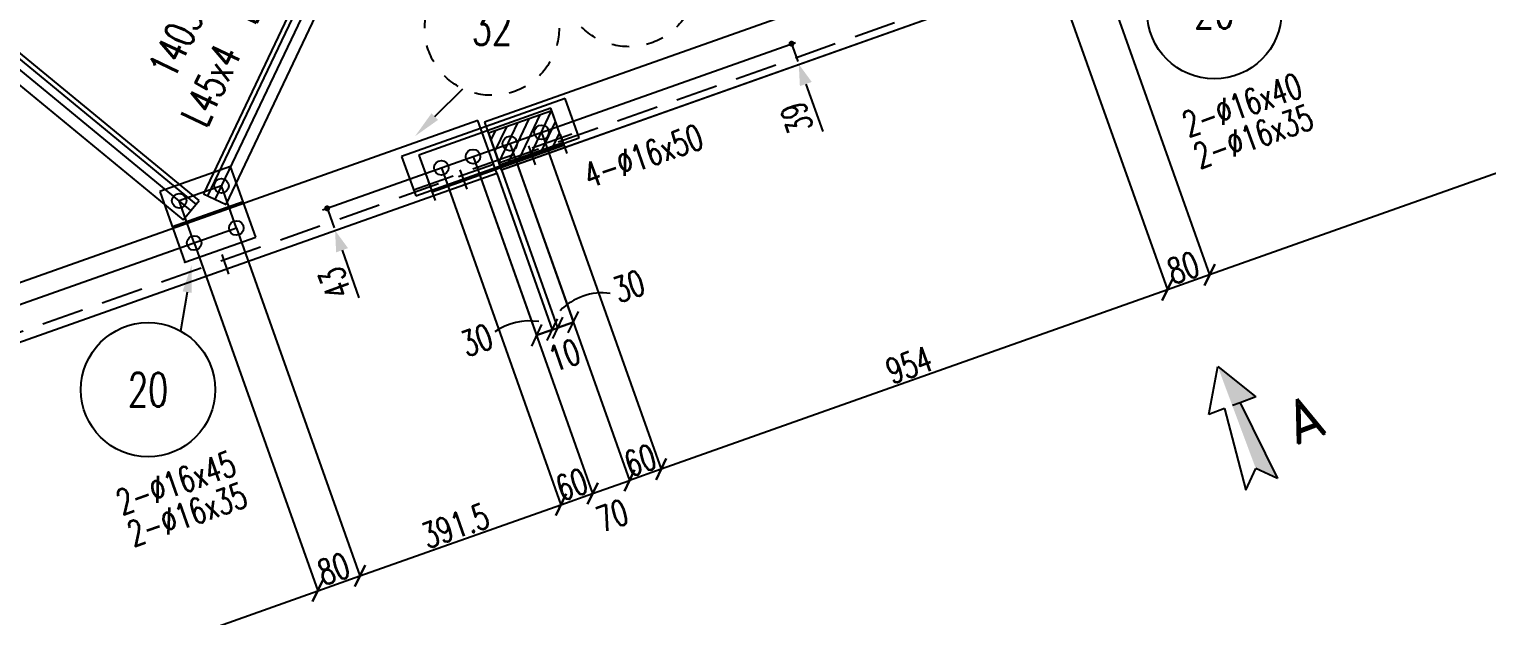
# Model space of a CAD drawing. Header units: feet. Extents: x 261 to 12426, y 75 to 8685.
# Drawn here: x 5736 to 8340, y 3324 to 4373 of the extents above; entities that cross this region are included whole.
import ezdxf
from ezdxf.enums import TextEntityAlignment as Align

# ---------------------------------------------------------------- set-up
doc = ezdxf.new("R2010")
doc.units = ezdxf.units.FT
doc.header["$LTSCALE"] = 150
doc.header["$MEASUREMENT"] = 0
doc.linetypes.add('DASHED', pattern=[0.75, 0.5, -0.25])
doc.layers.get('0').update_dxf_attribs({"linetype": 'CONTINUOUS'})
for name, color, linetype in [('ASSI', 6, 'CONTINUOUS'), ('BOLLINI_1', 7, 'CONTINUOUS'), ('FORI', 2, 'CONTINUOUS'), ('LINEA-MEDIA', 7, 'CONTINUOUS'), ('LINEA_ANG', 2, 'CONTINUOUS'), ('LINEE_PIASTRE', 2, 'CONTINUOUS'), ('LS', 7, 'CONTINUOUS'), ('PIASTRE', 5, 'CONTINUOUS'), ('QT_MAL', 7, 'CONTINUOUS'), ('QT_MPR', 7, 'CONTINUOUS'), ('SPESSA', 1, 'CONTINUOUS'), ('TRAT-Y', 7, 'DASHED')]:
    doc.layers.add(name, color=color, linetype=linetype)
doc.styles.add('QUOTE', font='ROMANS8.SHX', dxfattribs={"width": 0.7})
doc.styles.add('RD', font='ROMAND8.SHX', dxfattribs={"width": 0.7})
doc.styles.add('RQL', font='ROMANS8.SHX', dxfattribs={"width": 0.7})
doc.styles.add('RS', font='ROMANS8.shx', dxfattribs={"width": 0.7})
doc.styles.get("Standard").update_dxf_attribs({"font": 'ROMANS8.SHX', "width": 0.7})
doc.dimstyles.new('FRECCE1', dxfattribs={"dimtxt": 45, "dimasz": 5, "dimexe": 0, "dimexo": 0, "dimgap": 1, "dimtad": 1, "dimzin": 0, "dimdsep": 46, "dimtxsty": 'RS', "dimblk1": 'QUOTP', "dimblk2": 'QUOTF', "dimsah": 1, "dimcen": 0, "dimclrd": 2, "dimclre": 2, "dimclrt": 7, "dimadec": 0, "dimazin": 0, "dimtfac": 1, "dimtix": 1, "dimtmove": 2, "dimatfit": 3, "dimldrblk": 'QUOTP', "dimfxl": 1, "dimtolj": 1, "dimtzin": 0, "dimarcsym": 0})
doc.dimstyles.new('TRATTO', dxfattribs={"dimscale": 0, "dimtxt": 45, "dimasz": 30, "dimexe": 0, "dimexo": 0.06, "dimgap": 5, "dimtad": 1, "dimzin": 0, "dimdsep": 46, "dimtxsty": 'RS', "dimblk1": 'OBLIQUE', "dimblk2": 'OBLIQUE', "dimsah": 1, "dimcen": 0.09, "dimclrd": 2, "dimclre": 2, "dimclrt": 7, "dimadec": 0, "dimazin": 0, "dimtfac": 1, "dimtix": 1, "dimtmove": 2, "dimatfit": 3, "dimfxl": 1, "dimtolj": 1, "dimtzin": 0, "dimarcsym": 0})

# ---------------------------------------------------------------- blocks, each defined once
blk = doc.blocks.new('ASSE98')
blk.add_line((0, 0), (1, 0))
at = {"color": 7, "flags": 1}
for tag, p in [('LAV1', (3.07431, 6.82847)), ('LAV2', (3.07431, 6.49513)), ('LAV3', (3.07431, 6.1618)), ('LAV4', (3.07431, 5.82847)), ('LAV5', (3.07431, 5.49513)), ('LAV6', (3.07431, 5.1618)), ('LAV7', (3.07431, 4.82847)), ('LAV8', (3.07431, 4.49513)), ('LAV9', (3.07431, 4.1618)), ('LAV10', (3.07431, 3.82847))]:
    blk.add_attdef(tag, p, '', height=0.2, dxfattribs=at)
at = {"color": 7, "style": 'QUOTE', "width": 0.5, "flags": 1}
for tag, p in [('TI', (1.38308, 6.82731)), ('DI_S', (1.38308, 6.42178)), ('D_S', (1.38308, 6.02092)), ('E_S', (1.38308, 5.68065)), ('NFORI', (1.36454, 5.29792)), ('ALAR', (1.36349, 4.93246)), ('FAM', (1.3775, 4.54645)), ('ALA', (1.38308, 4.19257)), ('DISP2', (1.38308, 3.84971)), ('DISP1', (1.38308, 3.50686)), ('PINZAF', (1.38308, 3.164)), ('PINZAI', (1.38308, 2.82114)), ('TRP', (1.38308, 2.47829)), ('NP', (1.38308, 2.13543)), ('SV', (1.38308, 1.79257)), ('PESO', (1.38308, 1.44971)), ('QUA', (1.38308, 1.10686)), ('LUN', (1.38308, 0.764)), ('PROF', (1.38308, 0.42114)), ('POS', (1.38308, 0.07829))]:
    blk.add_attdef(tag, p, '', height=0.2, dxfattribs=at)
blk = doc.blocks.new('MRKR_98')
blk.add_point((0, 0))
at = {"color": 7, "style": 'QUOTE', "width": 0.5, "flags": 1}
for tag, p in [('TI', (3.73, 6.83)), ('NFORI', (3.72, 5.3)), ('DI_S', (3.73, 6.42)), ('D_S', (3.73, 6.02)), ('E_S', (3.73, 5.68)), ('AUX2', (3.71, 4.93)), ('AUX1', (3.73, 4.19)), ('FAM', (3.73, 4.55)), ('COMMESSA', (3.73, 3.85)), ('MD', (3.73, 3.51)), ('MP', (3.73, 3.16)), ('LARGHEZZA', (3.73, 2.82)), ('SPESSORE', (3.73, 2.48)), ('NP', (3.73, 2.14)), ('SV', (3.73, 1.79)), ('PESO', (3.73, 1.45)), ('QUA', (3.73, 1.11)), ('LUN', (3.73, 0.76)), ('PROF', (3.73, 0.42)), ('POS', (3.73, 0.08))]:
    blk.add_attdef(tag, p, '', height=0.2, dxfattribs=at)
at = {"color": 7, "flags": 1}
for tag, p in [('LAV1', (5.26, 6.88)), ('LAV2', (5.26, 6.55)), ('LAV3', (5.26, 6.21)), ('LAV4', (5.26, 5.88)), ('LAV5', (5.26, 5.55)), ('LAV6', (5.26, 5.21)), ('LAV7', (5.26, 4.88)), ('LAV8', (5.26, 4.55)), ('LAV9', (5.26, 4.21)), ('LAV10', (5.26, 3.88))]:
    blk.add_attdef(tag, p, '', height=0.2, dxfattribs=at)
blk = doc.blocks.new('16')
blk.add_circle((0, 0), 1)
blk = doc.blocks.new('QUOTP')
at = {"layer": 'ASSI', "color": 2, "const_width": 1.07}
blk.add_lwpolyline([(-0.53, 0, 1), (0.53, 0, 1)], format="xyb", close=True, dxfattribs=at)
blk = doc.blocks.new('QUOTF')
at = {"layer": 'LS', "color": 2}
blk.add_line((7.5, 0), (25.5, 0), dxfattribs=at)
blk.add_solid([(7.5, 2.25), (0, 0), (7.5, -2.25)], dxfattribs=at)
blk = doc.blocks.new('*D32')
at = {"layer": 'QT_MAL', "color": 2, "lineweight": -2, "transparency": 16777216}
for p, q in [((6268.5, 4052.8), (6268.5, 4052.8)), ((6270.2, 4048.1), (6280.9, 4018))]:
    blk.add_line(p, q, dxfattribs=at)
at = {"layer": 'QT_MAL', "color": 2, "lineweight": -2, "transparency": 16777216, "xscale": 5, "yscale": 5, "zscale": 5}
for name, p, rotation in [('QUOTP', (6268.5, 4052.8), 109.5351008796119), ('QUOTF', (6282.6, 4013.2), 289.5351008796119)]:
    blk.add_blockref(name, p, dxfattribs=dict(at, rotation=rotation))
at = {"layer": 'QT_MAL', "color": 7, "transparency": 16777216, "insert": (6282.3, 3919.5), "char_height": 45, "attachment_point": 5, "rotation": 109.5351, "style": 'RS'}
blk.add_mtext('\\A1;43', dxfattribs=at)
blk = doc.blocks.new('*D33')
at = {"layer": 'QT_MAL', "color": 2, "lineweight": -2, "transparency": 16777216}
for p, q in [((7097.8, 4347.1), (7097.8, 4347.1)), ((7099.4, 4342.3), (7109.1, 4315)), ((7110.8, 4310.3), (7110.8, 4310.3))]:
    blk.add_line(p, q, dxfattribs=at)
at = {"layer": 'QT_MAL', "color": 2, "lineweight": -2, "transparency": 16777216, "xscale": 5, "yscale": 5, "zscale": 5}
for name, p, rotation in [('QUOTP', (7097.8, 4347.1), 109.5351008796119), ('QUOTF', (7110.8, 4310.3), 289.5351008796119)]:
    blk.add_blockref(name, p, dxfattribs=dict(at, rotation=rotation))
at = {"layer": 'QT_MAL', "color": 7, "transparency": 16777216, "insert": (7106.8, 4214.6), "char_height": 45, "attachment_point": 5, "rotation": 109.5351, "style": 'RS'}
blk.add_mtext('\\A1;39', dxfattribs=at)
blk = doc.blocks.new('_OBLIQUE')
at = {"color": 0, "linetype": 'ByBlock'}
blk.add_line((-0.5, -0.5), (0.5, 0.5), dxfattribs=at)
blk = doc.blocks.new('*D93')
at = {"layer": 'QT_MPR', "color": 2, "lineweight": -2, "transparency": 16777216}
for p, q in [((9065.6, 5067.5), (9286.3, 4445.5)), ((7623.7, 4555.9), (7844.4, 3933.9)), ((9286.3, 4445.5), (7844.4, 3933.9))]:
    blk.add_line(p, q, dxfattribs=at)
at = {"layer": 'QT_MPR', "color": 2, "lineweight": -2, "transparency": 16777216, "xscale": 30, "yscale": 30, "zscale": 30}
for p, rotation in [((9286.3, 4445.5), 19.53510087923164), ((7844.4, 3933.9), 199.5351008792316)]:
    blk.add_blockref('_OBLIQUE', p, dxfattribs=dict(at, rotation=rotation))
at = {"layer": 'QT_MPR', "color": 7, "transparency": 16777216, "insert": (8556.1, 4215.6), "char_height": 45, "attachment_point": 5, "rotation": 19.5351, "style": 'RS'}
blk.add_mtext('\\A1;1535', dxfattribs=at)
blk = doc.blocks.new('*D94')
at = {"layer": 'QT_MPR', "color": 2, "lineweight": -2, "transparency": 16777216}
for p, q in [((7548.3, 4529.1), (7769, 3907.2)), ((6651.4, 4188.6), (6865, 3586.5)), ((7769, 3907.2), (6865, 3586.5))]:
    blk.add_line(p, q, dxfattribs=at)
at = {"layer": 'QT_MPR', "color": 2, "lineweight": -2, "transparency": 16777216, "xscale": 30, "yscale": 30, "zscale": 30}
for p, rotation in [((7769, 3907.2), 19.53510087923164), ((6865, 3586.5), 199.5351008792316)]:
    blk.add_blockref('_OBLIQUE', p, dxfattribs=dict(at, rotation=rotation))
at = {"layer": 'QT_MPR', "color": 7, "transparency": 16777216, "insert": (7307.8, 3772.7), "char_height": 45, "attachment_point": 5, "rotation": 19.5351, "style": 'RS'}
blk.add_mtext('\\A1;954', dxfattribs=at)
blk = doc.blocks.new('*D95')
at = {"layer": 'QT_MPR', "color": 2, "lineweight": -2, "transparency": 16777216}
for p, q in [((6594.8, 4168.5), (6808.5, 3566.4)), ((6651.4, 4188.6), (6865, 3586.5)), ((6865, 3586.5), (6808.5, 3566.4))]:
    blk.add_line(p, q, dxfattribs=at)
at = {"layer": 'QT_MPR', "color": 2, "lineweight": -2, "transparency": 16777216, "xscale": 30, "yscale": 30, "zscale": 30}
for p, rotation in [((6865, 3586.5), 19.53510087923164), ((6808.5, 3566.4), 199.5351008792316)]:
    blk.add_blockref('_OBLIQUE', p, dxfattribs=dict(at, rotation=rotation))
at = {"layer": 'QT_MPR', "color": 7, "transparency": 16777216, "insert": (6827.6, 3602.3), "char_height": 45, "attachment_point": 5, "rotation": 19.5351, "style": 'RS'}
blk.add_mtext('\\A1;60', dxfattribs=at)
blk = doc.blocks.new('*D96')
at = {"layer": 'QT_MPR', "color": 2, "lineweight": -2, "transparency": 16777216}
for p, q in [((6594.8, 4168.5), (6708.2, 3849.1)), ((6579.6, 4121.8), (6679.9, 3839.1)), ((6708.2, 3849.1), (6679.9, 3839.1))]:
    blk.add_line(p, q, dxfattribs=at)
at = {"layer": 'QT_MPR', "color": 2, "lineweight": -2, "transparency": 16777216, "xscale": 30, "yscale": 30, "zscale": 30}
for p, rotation in [((6679.9, 3839.1), 199.5351008792316), ((6708.2, 3849.1), 19.53510087923164)]:
    blk.add_blockref('_OBLIQUE', p, dxfattribs=dict(at, rotation=rotation))
at = {"layer": 'QT_MPR', "color": 7, "transparency": 16777216, "insert": (6807.3, 3913.5), "char_height": 45, "attachment_point": 5, "rotation": 19.5351, "style": 'RS'}
blk.add_mtext('\\A1;30', dxfattribs=at)
blk = doc.blocks.new('*D102')
at = {"layer": 'QT_MPR', "color": 2, "lineweight": -2, "transparency": 16777216}
for p, q in [((6031, 3990.8), (6251.6, 3368.8)), ((4589, 3479.2), (4809.7, 2857.2)), ((4809.7, 2857.2), (6251.6, 3368.8))]:
    blk.add_line(p, q, dxfattribs=at)
at = {"layer": 'QT_MPR', "color": 2, "lineweight": -2, "transparency": 16777216, "xscale": 30, "yscale": 30, "zscale": 30}
for p, rotation in [((6251.6, 3368.8), 19.53510087923261), ((4809.7, 2857.2), 199.5351008792326)]:
    blk.add_blockref('_OBLIQUE', p, dxfattribs=dict(at, rotation=rotation))
at = {"layer": 'QT_MPR', "color": 7, "transparency": 16777216, "insert": (5521.5, 3138.9), "char_height": 45, "attachment_point": 5, "rotation": 19.5351, "style": 'RS'}
blk.add_mtext('\\A1;1535', dxfattribs=at)
blk = doc.blocks.new('*D103')
at = {"layer": 'QT_MPR', "color": 2, "lineweight": -2, "transparency": 16777216}
for p, q in [((6472.4, 4125.1), (6686.1, 3523)), ((6106.4, 4017.5), (6327, 3395.6)), ((6327, 3395.6), (6686.1, 3523))]:
    blk.add_line(p, q, dxfattribs=at)
at = {"layer": 'QT_MPR', "color": 2, "lineweight": -2, "transparency": 16777216, "xscale": 30, "yscale": 30, "zscale": 30}
for p, rotation in [((6686.1, 3523), 19.53510087923261), ((6327, 3395.6), 199.5351008792326)]:
    blk.add_blockref('_OBLIQUE', p, dxfattribs=dict(at, rotation=rotation))
at = {"layer": 'QT_MPR', "color": 7, "transparency": 16777216, "insert": (6497.4, 3485.2), "char_height": 45, "attachment_point": 5, "rotation": 19.5351, "style": 'RS'}
blk.add_mtext('\\A1;391.5', dxfattribs=at)
blk = doc.blocks.new('*D104')
at = {"layer": 'QT_MPR', "color": 2, "lineweight": -2, "transparency": 16777216}
for p, q in [((6529, 4145.2), (6742.6, 3543)), ((6472.4, 4125.1), (6686.1, 3523)), ((6686.1, 3523), (6742.6, 3543))]:
    blk.add_line(p, q, dxfattribs=at)
at = {"layer": 'QT_MPR', "color": 2, "lineweight": -2, "transparency": 16777216, "xscale": 30, "yscale": 30, "zscale": 30}
for p, rotation in [((6686.1, 3523), 199.5351008792326), ((6742.6, 3543), 19.53510087923261)]:
    blk.add_blockref('_OBLIQUE', p, dxfattribs=dict(at, rotation=rotation))
at = {"layer": 'QT_MPR', "color": 7, "transparency": 16777216, "insert": (6705.2, 3558.9), "char_height": 45, "attachment_point": 5, "rotation": 19.5351, "style": 'RS'}
blk.add_mtext('\\A1;60', dxfattribs=at)
blk = doc.blocks.new('*D106')
at = {"layer": 'QT_MPR', "color": 2, "lineweight": -2, "transparency": 16777216}
for p, q in [((6529, 4145.2), (6642.3, 3825.8)), ((6571.3, 4115.6), (6670.6, 3835.8)), ((6642.3, 3825.8), (6670.6, 3835.8))]:
    blk.add_line(p, q, dxfattribs=at)
at = {"layer": 'QT_MPR', "color": 2, "lineweight": -2, "transparency": 16777216, "xscale": 30, "yscale": 30, "zscale": 30}
for p, rotation in [((6670.6, 3835.8), 19.53510087923261), ((6642.3, 3825.8), 199.5351008792326)]:
    blk.add_blockref('_OBLIQUE', p, dxfattribs=dict(at, rotation=rotation))
at = {"layer": 'QT_MPR', "color": 7, "transparency": 16777216, "insert": (6535.5, 3817), "char_height": 45, "attachment_point": 5, "rotation": 19.5351, "style": 'RS'}
blk.add_mtext('\\A1;30', dxfattribs=at)
blk = doc.blocks.new('*D108')
at = {"layer": 'QT_MPR', "color": 2, "lineweight": -2, "transparency": 16777216}
for p, q in [((7623.7, 4555.9), (7844.4, 3933.9)), ((7548.3, 4529.1), (7769, 3907.2)), ((7844.4, 3933.9), (7769, 3907.2))]:
    blk.add_line(p, q, dxfattribs=at)
at = {"layer": 'QT_MPR', "color": 2, "lineweight": -2, "transparency": 16777216, "xscale": 30, "yscale": 30, "zscale": 30}
for p, rotation in [((7844.4, 3933.9), 19.53510087923164), ((7769, 3907.2), 199.5351008792316)]:
    blk.add_blockref('_OBLIQUE', p, dxfattribs=dict(at, rotation=rotation))
at = {"layer": 'QT_MPR', "color": 7, "transparency": 16777216, "insert": (7797.5, 3946.5), "char_height": 45, "attachment_point": 5, "rotation": 19.5351, "style": 'RS'}
blk.add_mtext('\\A1;80', dxfattribs=at)
blk = doc.blocks.new('*D109')
at = {"layer": 'LS', "color": 2, "lineweight": -2, "transparency": 16777216}
for p, q in [((6670.6, 3835.8), (6642.3, 3825.8)), ((6670.6, 3835.8), (6679.9, 3839.1)), ((6670.6, 3835.7), (6670.6, 3835.8)), ((6679.9, 3839.1), (6708.2, 3849.1)), ((6679.9, 3839.1), (6679.9, 3839.1))]:
    blk.add_line(p, q, dxfattribs=at)
at = {"layer": 'LS', "color": 2, "lineweight": -2, "transparency": 16777216, "xscale": 30, "yscale": 30, "zscale": 30}
for p, rotation in [((6670.6, 3835.8), 19.53510087923042), ((6679.9, 3839.1), 199.5351008792304)]:
    blk.add_blockref('_OBLIQUE', p, dxfattribs=dict(at, rotation=rotation))
at = {"layer": 'LS', "color": 7, "transparency": 16777216, "insert": (6692, 3790.2), "char_height": 45, "attachment_point": 5, "rotation": 19.5351, "style": 'RS'}
blk.add_mtext('\\A1;10', dxfattribs=at)
blk = doc.blocks.new('*D110')
at = {"layer": 'LS', "color": 2, "lineweight": -2, "transparency": 16777216}
for p, q in [((6742.6, 3543), (6808.5, 3566.4)), ((6742.7, 3543), (6742.6, 3543)), ((6808.5, 3566.3), (6808.5, 3566.4))]:
    blk.add_line(p, q, dxfattribs=at)
at = {"layer": 'LS', "color": 2, "lineweight": -2, "transparency": 16777216, "xscale": 30, "yscale": 30, "zscale": 30}
for p, rotation in [((6808.5, 3566.4), 19.53510087923042), ((6742.6, 3543), 199.5351008792304)]:
    blk.add_blockref('_OBLIQUE', p, dxfattribs=dict(at, rotation=rotation))
at = {"layer": 'LS', "color": 7, "transparency": 16777216, "insert": (6777.6, 3503.5), "char_height": 45, "attachment_point": 5, "rotation": 19.5351, "style": 'RS'}
blk.add_mtext('\\A1;70', dxfattribs=at)
blk = doc.blocks.new('*D111')
at = {"layer": 'QT_MPR', "color": 2, "lineweight": -2, "transparency": 16777216}
for p, q in [((6106.4, 4017.5), (6327, 3395.6)), ((6031, 3990.8), (6251.6, 3368.8)), ((6251.6, 3368.8), (6327, 3395.6))]:
    blk.add_line(p, q, dxfattribs=at)
at = {"layer": 'QT_MPR', "color": 2, "lineweight": -2, "transparency": 16777216, "xscale": 30, "yscale": 30, "zscale": 30}
for p, rotation in [((6327, 3395.6), 19.53510087923261), ((6251.6, 3368.8), 199.5351008792326)]:
    blk.add_blockref('_OBLIQUE', p, dxfattribs=dict(at, rotation=rotation))
at = {"layer": 'QT_MPR', "color": 7, "transparency": 16777216, "insert": (6280.1, 3408.1), "char_height": 45, "attachment_point": 5, "rotation": 19.5351, "style": 'RS'}
blk.add_mtext('\\A1;80', dxfattribs=at)
blk = doc.blocks.new('xxx')
blk.add_circle((0, 0), 8)
at = {"color": 3, "style": 'RQL', "width": 0.7}
blk.add_attdef('POS', text='', height=4, dxfattribs=at).set_placement((0, 0), align=Align.MIDDLE)
at = {"style": 'RQL', "width": 0.7, "flags": 1}
for tag, p in [('POS1', (-0.39, -5.42)), ('TIPO', (-0.39, -8.66))]:
    blk.add_attdef(tag, p, '', height=2, dxfattribs=at)
blk = doc.blocks.new('zzz')
at = {"linetype": 'Continuous'}
for start, end in [(90, 105), (60, 75), (120, 135), (30, 45), (150, 165), (0, 15), (180, 195), (330, 345), (210, 225), (240, 255), (300, 315), (270, 285)]:
    blk.add_arc((0, 0), 8, start, end, dxfattribs=at)
at = {"color": 3, "style": 'RQL', "width": 0.7}
blk.add_attdef('POS1', text='', height=4, dxfattribs=at).set_placement((0, 0), align=Align.MIDDLE)
at = {"style": 'RQL', "width": 0.7, "flags": 1}
blk.add_attdef('TIPO', (0, -8), '', height=3, dxfattribs=at)
blk = doc.blocks.new('bull')
at = {"style": 'RS', "width": 0.7, "flags": 1}
for tag, p in [('NN', (-12.25, 0)), ('DIAMETRO', (0, -4.86)), ('SERRAGGIO', (0, -9.71)), ('LUNGHEZZA', (0, -14.57)), ('NB', (0, -19.43)), ('TIPO', (0, -24.12)), ('EL', (-0.14, -29))]:
    blk.add_attdef(tag, p, '', height=3, dxfattribs=at)
at = {"style": 'RS', "width": 0.7}
blk.add_attdef('BULLONE', (0, 0), '', height=3, dxfattribs=at)

msp = doc.modelspace()

# ---------------------------------------------------------------- hatches: boundary and pattern name
at = {"layer": 'LS'}
h = msp.add_hatch(dxfattribs=at)
h.set_pattern_fill('_U', color=6, scale=15, angle=64.535101, style=0, pattern_type=0)
h.set_pattern_definition([(64.535101, (-154934.876, -67080.216), (-13.5427329, 6.449371), [])])
edge = h.paths.add_edge_path(flags=16)
edge.add_arc((6594.816, 4168.606), 13, 0, 360)
edge = h.paths.add_edge_path(flags=16)
edge.add_arc((6594.816, 4168.606), 13, 0, 360)
edge = h.paths.add_edge_path(flags=16)
edge.add_arc((6651.362, 4188.669), 13, 0, 360)
edge = h.paths.add_edge_path(flags=16)
edge.add_arc((6651.362, 4188.669), 13, 0, 360)
h.paths.add_polyline_path([(6576.575, 4130.301), (6689.667, 4170.427), (6669.604, 4226.974), (6556.512, 4186.847)])

# ---------------------------------------------------------------- linework, layer by layer
at = {"layer": 'LINEA_ANG'}
for p, q in [((12020.335, 6147.739), (6549.285, 4206.566)), ((6579.379, 4121.747), (12231.173, 6127.049)), ((6620.682, 5285.413), (6047.339, 4078.693)), ((6628.359, 5281.766), (6055.016, 4075.045)), ((6087.984, 4059.381), (6661.327, 5266.102)), ((6039.653, 4066.798), (4869.634, 5030.806)), ((6034.248, 4060.238), (4864.229, 5024.245)), ((4841.019, 4996.076), (6011.038, 4032.068)), ((6693.656, 4249.302), (6401.501, 4145.642)), ((6718.735, 4178.619), (6693.656, 4249.302)), ((6537.861, 4209.94), (2128.2, 2645.356)), ((6571.3, 4115.697), (6537.861, 4209.94)), ((6549.285, 4206.566), (6579.379, 4121.747)), ((6426.58, 4074.96), (6718.735, 4178.619)), ((6401.501, 4145.642), (6426.58, 4074.96)), ((2161.638, 2551.113), (6571.3, 4115.697)), ((6011.038, 4032.068), (6039.653, 4066.798)), ((6047.339, 4078.693), (6087.984, 4059.381))]:
    msp.add_line(p, q, dxfattribs=at)
at = {"layer": 'LINEE_PIASTRE'}
for p, q in [((6667.995, 4231.708), (6432.386, 4148.112)), ((6669.604, 4226.974), (6556.512, 4186.847)), ((6691.402, 4165.738), (6667.995, 4231.708)), ((6689.667, 4170.427), (6669.604, 4226.974)), ((6455.793, 4082.142), (6691.402, 4165.738)), ((6556.512, 4186.847), (6576.575, 4130.301)), ((6576.575, 4130.301), (6689.667, 4170.427)), ((6432.386, 4148.112), (6455.793, 4082.142)), ((6096.002, 4127.441), (5969.715, 4082.633)), ((6140.809, 4001.154), (6096.002, 4127.441)), ((5969.715, 4082.633), (6014.523, 3956.347)), ((6014.523, 3956.347), (6140.809, 4001.154))]:
    msp.add_line(p, q, dxfattribs=at)
at = {"layer": 'LS', "color": 6}
for p, q in [((6260.361, 4049.938), (7104.634, 4349.493)), ((6684.559, 4184.823), (6696.725, 4150.533)), ((6628.013, 4164.76), (6640.179, 4130.47)), ((6505.623, 4121.335), (6517.789, 4087.045)), ((6079.584, 4092.966), (6004.19, 4066.216)), ((6106.335, 4017.572), (6079.584, 4092.966)), ((6449.076, 4101.272), (6461.243, 4066.982)), ((6118.406, 4064.297), (5992.119, 4019.49)), ((6030.94, 3990.821), (6004.19, 4066.216)), ((6106.335, 4017.572), (4513.617, 3452.462)), ((6093.097, 3935.258), (6080.765, 3970.016))]:
    msp.add_line(p, q, dxfattribs=at)
for points in [[(6460.825, 4216.874), (6510.787, 4266.605)], [(6018.477, 3902.934), (6006.85, 3833.406)]]:
    msp.add_lwpolyline(points, dxfattribs=at)
for centre, radius, start, end in [((6760.035, 3795.524), 106.083, 82.507371, 135.540717), ((6630.344, 3741.5), 109.992, 81.68886, 124.744556)]:
    msp.add_arc(centre, radius, start, end, dxfattribs=at)
for points in [[(6466.704, 4210.968), (6425.388, 4181.601), (6454.946, 4222.78)], [(6010.258, 3904.308), (6026.725, 3952.249), (6026.697, 3901.559)]]:
    msp.add_solid(points, dxfattribs=at)
at = {"layer": 'SPESSA', "color": 3}
for p, q in [((7842.915, 3684.323), (7858.88, 3770.296)), ((7858.88, 3770.296), (7927.225, 3715.752)), ((7899.122, 3705.276), (7885.07, 3700.038)), ((7927.225, 3715.752), (7899.122, 3705.276)), ((7899.122, 3705.276), (7965.555, 3569.997)), ((7871.019, 3694.8), (7842.915, 3684.323)), ((7871.019, 3694.8), (7909.348, 3549.045)), ((7909.348, 3549.045), (7926.975, 3587.624)), ((7965.555, 3569.997), (7926.975, 3587.624))]:
    msp.add_line(p, q, dxfattribs=at)
for points in [[(7858.88, 3770.296), (7927.225, 3715.752), (7885.07, 3700.038)], [(7926.975, 3587.624), (7885.07, 3700.038), (7899.122, 3705.276)], [(7899.122, 3705.276), (7965.555, 3569.997), (7926.975, 3587.624)]]:
    msp.add_solid(points, dxfattribs=at)
at = {"layer": 'TRAT-Y'}
for p, q in [((6575.032, 4133.998), (12226.826, 6139.301)), ((6422.734, 4085.798), (6714.89, 4189.457)), ((2155.953, 2567.134), (6565.615, 4131.718))]:
    msp.add_line(p, q, dxfattribs=at)

# ---------------------------------------------------------------- block references
at = {"layer": 'ASSI'}
for p, xscale, rotation in [((6579.584, 4121.819), 5997, 19.53510087923156), ((2161.638, 2551.113), 4679, 19.53510087923261)]:
    msp.add_blockref('ASSE98', p, dxfattribs=dict(at, xscale=xscale, rotation=rotation))
ref = msp.add_blockref('ASSE98', (6641.456, 5275.543), dxfattribs=dict(at, xscale=1336, zscale=1336, rotation=244.5864421460853))
ref.add_attrib('PROF', 'L45x4', (6052.481, 4194.657), dxfattribs={"layer": '0', "color": 2, "height": 52.5, "rotation": 64.586442, "style": 'QUOTE', "width": 0.7})
ref.add_attrib('LUN', '1457', (6192.667, 4489.709), dxfattribs={"layer": '0', "color": 2, "height": 52.5, "rotation": 64.586442, "style": 'QUOTE', "width": 0.7})
ref.add_attrib('PESO', '1403 C/C T.', (5995.235, 4281.14), dxfattribs={"layer": '0', "color": 2, "height": 52.5, "rotation": 64.586442, "style": 'QUOTE', "width": 0.7})
ref.add_attrib('SV', 'Lg.', (6139.839, 4378.521), dxfattribs={"layer": '0', "color": 2, "height": 52.5, "rotation": 64.586442, "style": 'QUOTE', "width": 0.7})
ref = msp.add_blockref('ASSE98', (6025.028, 4049.047), dxfattribs=dict(at, xscale=1516, zscale=1516, rotation=140.5140364625508))
ref.add_attrib('PROF', 'L45x4', (5353.71, 4707.986), dxfattribs={"layer": '0', "color": 2, "height": 52.5, "rotation": 320.514036, "style": 'QUOTE', "width": 0.7})
ref.add_attrib('LUN', '1627', (5583.912, 4518.317), dxfattribs={"layer": '0', "color": 2, "height": 52.5, "rotation": 320.514036, "style": 'QUOTE', "width": 0.7})
ref.add_attrib('PESO', '1573 C/C T.', (5433.202, 4763.286), dxfattribs={"layer": '0', "color": 2, "height": 52.5, "rotation": 320.514036, "style": 'QUOTE', "width": 0.7})
ref.add_attrib('SV', 'Lg.', (5513.447, 4576.374), dxfattribs={"layer": '0', "color": 2, "height": 52.5, "rotation": 320.514036, "style": 'QUOTE', "width": 0.7})
at = {"layer": 'ASSI', "xscale": 310, "zscale": 310, "rotation": 19.53510087923245}
msp.add_blockref('ASSE98', (6426.58, 4074.96), dxfattribs=at)
at = {"layer": 'BOLLINI_1', "xscale": 14.99850000000172, "yscale": 14.99850000000172, "zscale": 14.99850000000172}
for p in [(7852.88, 4404.084), (5948.683, 3728.459)]:
    msp.add_blockref('xxx', p, dxfattribs=at).add_auto_attribs({'POS': '20'})
at = {"layer": 'FORI'}
for p, xscale, yscale, zscale, rotation in [((6651.362, 4188.669), 13, 13, 13, 19.53510087922823), ((6594.816, 4168.606), 13.00000000000001, 13.00000000000001, 13.00000000000001, 19.53510087921937), ((6472.426, 4125.181), 13, 13, 13, 289.5351008792346), ((6528.972, 4145.244), 13, 13, 13, 289.5351008792002), ((6079.584, 4092.966), 13, 13, 13, 246.7368605130292), ((6004.19, 4066.216), 13, 13, 13, 248.2230996358084), ((6106.335, 4017.572), 13, 13, 13, 237.4225657434934), ((6030.94, 3990.821), 13, 13, 13, 233.9691754771996)]:
    msp.add_blockref('16', p, dxfattribs=dict(at, xscale=xscale, yscale=yscale, zscale=zscale, rotation=rotation))
at = {"layer": 'LS', "color": 6}
ref = msp.add_blockref('zzz', (6807.721, 4461.727), dxfattribs=dict(at, xscale=-14.99999996245604, yscale=14.99999996245604, zscale=14.99999996245604))
ref.add_attrib('POS1', '33', dxfattribs={"layer": '0', "color": 3, "height": 60, "style": 'RQL', "width": 0.7}).set_placement((6807.721, 4461.727), align=Align.MIDDLE)
ref = msp.add_blockref('zzz', (6562.688, 4374.787), dxfattribs=dict(at, xscale=-14.99999996245604, yscale=14.99999996245604, zscale=14.99999996245604))
ref.add_attrib('POS1', '32', dxfattribs={"layer": '0', "color": 3, "height": 60, "style": 'RQL', "width": 0.7}).set_placement((6562.688, 4374.787), align=Align.MIDDLE)
at = {"layer": 'LS', "color": 7, "xscale": 15, "yscale": 15, "zscale": 15, "rotation": 19.53510087923445}
for p, values in [((7806.434, 4179.748), {'BULLONE': '2-%%c16x40                '}), ((7826.497, 4123.202), {'BULLONE': '2-%%c16x35                '}), ((6736.852, 4088.315), {'BULLONE': '4-%%c16x50               '}), ((5902.237, 3504.123), {'BULLONE': '2-%%c16x45                '}), ((5922.3, 3447.577), {'BULLONE': '2-%%c16x35                '})]:
    msp.add_blockref('bull', p, dxfattribs=at).add_auto_attribs(values)
at = {"layer": 'PIASTRE', "xscale": 15, "yscale": 15, "zscale": 15}
for p, rotation in [((6576.575, 4130.301), 19.535100876), ((6455.793, 4082.142), 19.53510087974002), ((6014.523, 3956.347), 19.535100876)]:
    msp.add_blockref('MRKR_98', p, dxfattribs=dict(at, rotation=rotation))

# ---------------------------------------------------------------- texts
at = {"layer": 'LINEA-MEDIA', "color": 3, "style": 'RD'}
msp.add_text('A', height=74.981, rotation=20.439911, dxfattribs=at).set_placement((8026.968, 3641.614), align=Align.CENTER)

# ---------------------------------------------------------------- dimensions: what is measured, and where the dimension line sits
at = {"layer": 'LS', "color": 6}
for base, p1, p2, text, picture, middle in [((6679.899, 3839.088), (6670.612, 3835.793), (6679.899, 3839.088), '10', '*D109', (6692.03, 3790.162)), ((6808.488, 3566.389), (6742.643, 3543.027), (6808.488, 3566.389), '70', '*D110', (6777.623, 3503.528))]:
    dim = msp.add_linear_dim(base=base, p1=p1, p2=p2, angle=19.535101, text=text, dimstyle='TRATTO', override={"dimscale": 1}, dxfattribs=at)
    dim.commit()
    dim.dimension.update_dxf_attribs({"geometry": picture, "text_midpoint": middle, "dimtype": 160})
at = {"layer": 'QT_MAL'}
for base, p1, p2, text, picture, middle in [((7110.803, 4310.3), (7097.762, 4347.055), (7110.803, 4310.3), '39', '*D33', (7106.793, 4214.641)), ((6282.558, 4013.249), (6268.513, 4052.831), (6282.558, 4013.249), '43', '*D32', (6282.274, 3919.465))]:
    dim = msp.add_linear_dim(base=base, p1=p1, p2=p2, angle=289.535101, text=text, dimstyle='FRECCE1', dxfattribs=at)
    dim.commit()
    dim.dimension.update_dxf_attribs({"geometry": picture, "text_midpoint": middle, "dimtype": 160})
at = {"layer": 'QT_MPR'}
for base, p1, p2, text, picture, middle in [((7844.352, 3933.922), (9065.587, 5067.538), (7623.658, 4555.93), '1535', '*D93', (8556.121, 4215.643)), ((7768.957, 3907.171), (7623.658, 4555.93), (7548.264, 4529.179), '80', '*D108', (7797.459, 3946.464)), ((6865.034, 3586.452), (7548.264, 4529.179), (6651.362, 4188.669), '954', '*D94', (7307.8, 3772.728)), ((6679.899, 3839.088), (6594.816, 4168.606), (6579.584, 4121.819), '30', '*D96', (6807.317, 3913.477)), ((6808.488, 3566.389), (6651.362, 4188.669), (6594.816, 4168.606), '60', '*D95', (6827.565, 3602.337)), ((6742.643, 3543.027), (6472.426, 4125.181), (6528.972, 4145.244), '60', '*D104', (6705.175, 3558.912)), ((6670.612, 3835.793), (6528.972, 4145.244), (6571.3, 4115.697), '30', '*D106', (6535.473, 3817.024)), ((6686.097, 3522.964), (6106.335, 4017.572), (6472.426, 4125.181), '391.5', '*D103', (6497.367, 3485.18)), ((6327.029, 3395.563), (6030.94, 3990.821), (6106.335, 4017.572), '80', '*D111', (6280.136, 3408.105)), ((6251.634, 3368.812), (4589.012, 3479.213), (6030.94, 3990.821), '1535', '*D102', (5521.474, 3138.926))]:
    dim = msp.add_linear_dim(base=base, p1=p1, p2=p2, angle=19.535101, text=text, dimstyle='TRATTO', override={"dimscale": 1}, dxfattribs=at)
    dim.commit()
    dim.dimension.update_dxf_attribs({"geometry": picture, "text_midpoint": middle, "dimtype": 160})

doc.saveas('drawing.dxf')
